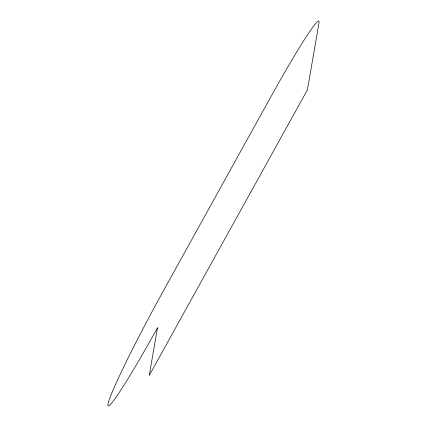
<?xml version="1.0" encoding="UTF-8"?>
<svg xmlns="http://www.w3.org/2000/svg" width="427" height="427" viewBox="0 0 427 427"><rect width="100%" height="100%" fill="white"/><g stroke="black" fill="none" stroke-linecap="round" stroke-linejoin="round"><path stroke-width="0.64" d="M157.472 327.803L149.237 375.493L307.435 89.803L318.969 23.042A110.385 6.272 -61.6 0 0 269.528 99.197L164.059 289.655A110.385 6.272 -61.6 0 0 108.031 403.958A110.385 6.272 -61.6 0 0 157.472 327.803"/></g></svg>
